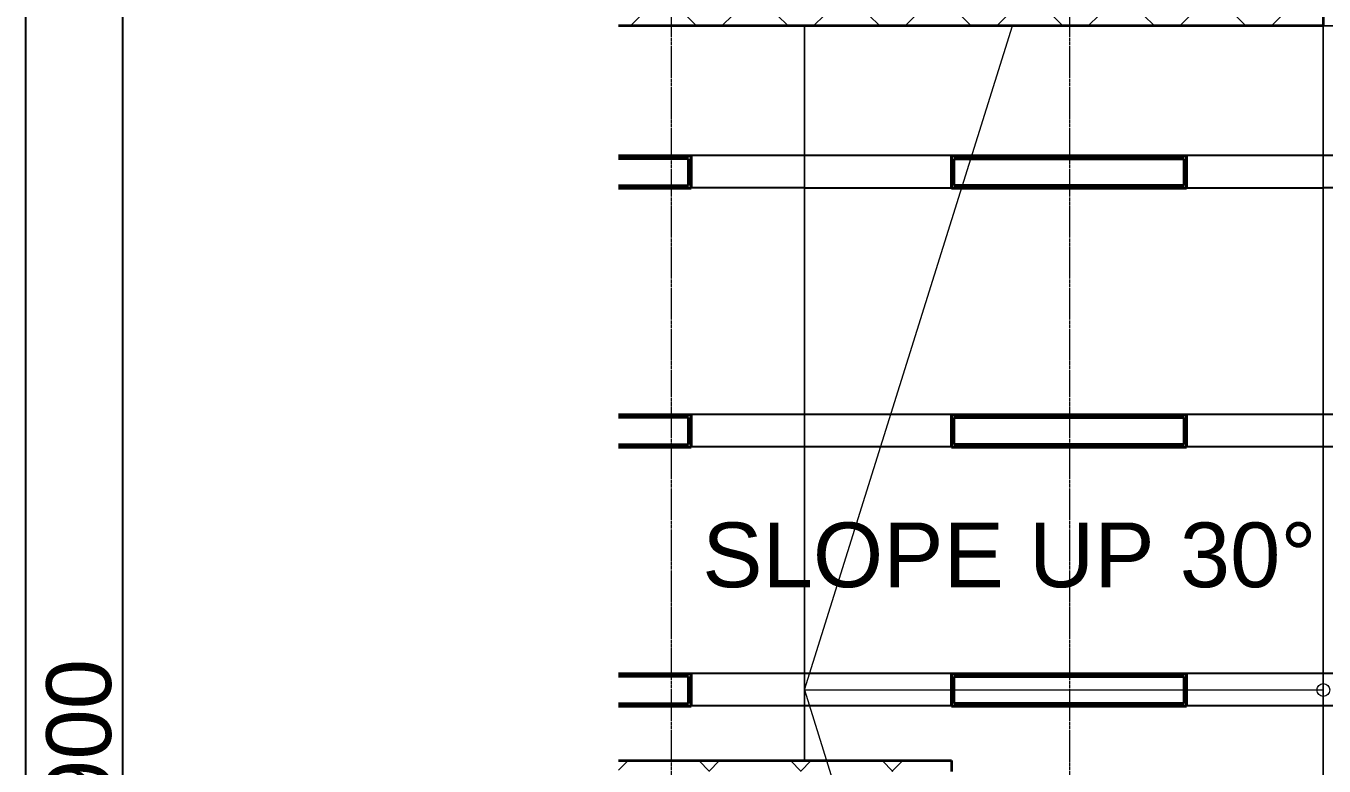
# Model space of a CAD drawing. Header units: millimetres. Extents: x -853432 to -773672, y -18171 to 22484.
# Drawn here: x -852118 to -846104, y -401 to 3029 of the extents above; entities that cross this region are included whole.
import ezdxf

# ---------------------------------------------------------------- set-up
doc = ezdxf.new("R2010")
doc.units = ezdxf.units.MM
doc.linetypes.add('DPA_Grid _ Level 100', pattern=[10, 5.5, -1.6, 1.3, -1.6])
for name, color, linetype, lineweight in [('A-ANNO-DIMS', 1, 'Continuous', 9), ('A-CLNG', 2, 'Continuous', 9), ('A-CLNG-PATT', 2, 'Continuous', 9), ('A-DETL-GENF', 2, 'Continuous', 35), ('A-WALL-FNSH', 2, 'Continuous', 35), ('A-WALL-PATT', 1, 'Continuous', 35), ('E-LITE-EQPM', 2, 'Continuous', 35), ('G-ANNO-TEXT', 3, 'Continuous', 9), ('S-GRID', 251, 'Continuous', 9)]:
    doc.layers.add(name, color=color, linetype=linetype, lineweight=lineweight)
doc.styles.add('Arial_2', font='arial.ttf', dxfattribs={"height": 300})
doc.dimstyles.new('DPA-DIM-3_0_C-C', dxfattribs={"dimscale": 304.8, "dimtxt": 306.07782, "dimasz": 0.492126, "dimexe": 0.656168, "dimexo": 0.0625, "dimgap": 0.164042, "dimtad": 1, "dimdec": 0, "dimzin": 0, "dimdsep": 46, "dimtxsty": 'Arial_2', "dimblk1": 'DOTBLANK', "dimblk2": 'DOTBLANK', "dimsah": 1, "dimcen": 0.09, "dimdle": 0.656168, "dimadec": 8, "dimazin": 0, "dimtfac": 1, "dimtdec": 4, "dimtix": 1, "dimtmove": 0, "dimatfit": 3, "dimfxl": 1.312336, "dimfxlon": 1, "dimtvp": 1, "dimtolj": 1, "dimtzin": 0, "dimarcsym": 2})
pattern_1 = [(270, (-848309.4, -1248.5), (-3600, -2e-13), [1200, 0]), (270, (-844709.4, -1248.5), (-3600, -2e-13), [1200, 0]), (180, (-844709.4, -2373.5), (-1e-13, 1200), [3600, 0]), (180, (-844709.4, -1323.5), (-1e-13, 1200), [3600, 0])]
pattern_2 = [(45, (0, 0), (-212.13203, 212.13203), []), (135, (0, 0), (-212.13203, -212.13203), [])]

# ---------------------------------------------------------------- blocks, each defined once
blk = doc.blocks.new('L1_1_FLUORESCENT W DISFUSSER - 1195L x 595W x 85H - 36W-17030651-4251-01 ENLARGED CONCOURSE LEVEL - REFLECTED CEILING PLAN - SHEET 2')
at = {"layer": 'E-LITE-EQPM'}
for p, q in [((-847829.6, -123.5), (-847829.6, 26.5)), ((-847829.6, 26.5), (-846741.1, 26.5)), ((-847829.6, 26.5), (-847829.6, -123.5)), ((-846741.1, 26.5), (-847829.6, 26.5)), ((-847818.6, -110.8), (-847818.6, 13.8)), ((-847818.6, 13.8), (-846752.1, 13.8)), ((-846752.1, 13.8), (-847818.6, 13.8)), ((-847818.6, 13.8), (-847818.6, -110.8)), ((-847818.6, 13.8), (-847818.6, -110.8)), ((-846752.1, 13.8), (-847818.6, 13.8)), ((-846752.1, 13.8), (-846752.1, -110.8)), ((-846752.1, -110.8), (-846752.1, 13.8)), ((-846752.1, -110.8), (-846752.1, 13.8)), ((-846741.1, 26.5), (-846741.1, -123.5)), ((-846741.1, -123.5), (-846741.1, 26.5)), ((-846752.1, -110.8), (-847818.6, -110.8)), ((-847818.6, -110.8), (-846752.1, -110.8)), ((-847818.6, -110.8), (-846752.1, -110.8)), ((-846741.1, -123.5), (-847829.6, -123.5)), ((-847829.6, -123.5), (-846741.1, -123.5))]:
    blk.add_line(p, q, dxfattribs=at)
blk = doc.blocks.new('L1_1_FLUORESCENT W DISFUSSER - 1195L x 595W x 85H - 36W-V245-4251-01 ENLARGED CONCOURSE LEVEL - REFLECTED CEILING PLAN - SHEET 2')
at = {"layer": 'E-LITE-EQPM'}
for p, q in [((291.5, 75), (628.5, 75)), ((628.5, 75), (291.5, 75)), ((615.8, 62.3), (291.5, 62.3)), ((615.8, -62.3), (615.8, 62.3)), ((628.5, 75), (628.5, -75)), ((628.5, -75), (628.5, 75)), ((291.5, -62.3), (615.8, -62.3)), ((628.5, -75), (291.5, -75)), ((291.5, -75), (628.5, -75))]:
    blk.add_line(p, q, dxfattribs=at)
blk = doc.blocks.new('_DotBlank')
at = {"color": 0, "linetype": 'ByBlock', "lineweight": -2}
blk.add_line((-0.5, 0), (-1, 0), dxfattribs=at)
blk.add_circle((0, 0), 0.5, dxfattribs=at)
blk = doc.blocks.new('*D2038')
at = {"layer": 'A-ANNO-DIMS', "color": 0, "lineweight": -2, "transparency": 16777216}
for p, q in [((-16616.3, 8615), (-16035.4, 8615)), ((-16235.4, -7750), (-16235.4, 8465)), ((-16616.3, -7900), (-16035.4, -7900))]:
    blk.add_line(p, q, dxfattribs=at)
at = {"layer": 'Defpoints', "color": 0, "transparency": 16777216}
for p in [(-16635.4, 8615), (-16235.4, 8615), (-16635.4, -7900)]:
    blk.add_point(p, dxfattribs=at)
at = {"layer": 'A-ANNO-DIMS', "color": 0, "lineweight": -2, "transparency": 16777216, "xscale": 150, "yscale": 150, "zscale": 150}
for p, rotation in [((-16235.4, 8615), 90), ((-16235.4, -7900), 270)]:
    blk.add_blockref('_DotBlank', p, dxfattribs=dict(at, rotation=rotation))
at = {"layer": 'A-ANNO-DIMS', "color": 0, "transparency": 16777216, "insert": (-16438.5, 357.5), "char_height": 300, "width": 1384.414, "attachment_point": 5, "rotation": 90, "style": 'Arial_2'}
blk.add_mtext('\\A1;16515', dxfattribs=at)
blk = doc.blocks.new('*D2040')
at = {"layer": 'A-ANNO-DIMS', "color": 0, "lineweight": -2, "transparency": 16777216}
for p, q in [((-16166.9, 0), (-15586, 0)), ((-15786, -7750), (-15786, -150)), ((-16166.9, -7900), (-15586, -7900))]:
    blk.add_line(p, q, dxfattribs=at)
at = {"layer": 'Defpoints', "color": 0, "transparency": 16777216}
for p in [(-16186, 0), (-15786, 0), (-16186, -7900)]:
    blk.add_point(p, dxfattribs=at)
at = {"layer": 'A-ANNO-DIMS', "color": 0, "lineweight": -2, "transparency": 16777216, "xscale": 150, "yscale": 150, "zscale": 150}
for p, rotation in [((-15786, 0), 90), ((-15786, -7900), 270)]:
    blk.add_blockref('_DotBlank', p, dxfattribs=dict(at, rotation=rotation))
at = {"layer": 'A-ANNO-DIMS', "color": 0, "transparency": 16777216, "insert": (-15989.1, -3950), "char_height": 300, "width": 1107.531, "attachment_point": 5, "rotation": 90, "style": 'Arial_2'}
blk.add_mtext('\\A1;7900', dxfattribs=at)
blk = doc.blocks.new('Arrow-Stair_Ramp-Direction _EWP-Down_ - Arrow Stair Line-18593282-4251-01 ENLARGED CONCOURSE LEVEL - REFLECTED CEILING PLAN - SHEET 2')
at = {"layer": 'A-DETL-GENF', "lineweight": 9}
for q in [(1134.9, 3827.5), (-304.8, 750), (1135.2, -2327.5)]:
    blk.add_line((2098.5, 750), q, dxfattribs=at)
blk.add_circle((-304.8, 750), 30, dxfattribs=at)
blk = doc.blocks.new('*U1099')
at = {"layer": 'A-CLNG'}
for p, q in [((-12628.3, -3955), (-12628.3, -550)), ((-12628.3, -550), (-12628.3, -3955)), ((-10225, -550), (-12628.3, -550)), ((-12628.3, -550), (-12628.3, -3955)), ((-12628.3, -3955), (-12628.3, -550)), ((-12628.3, -550), (-10225, -550)), ((-10225, -6705), (-10225, -550)), ((-10225, -550), (-10225, -6705)), ((-10225, -550), (-10225, -6705)), ((-9895.4, -550), (-10225, -550)), ((-10225, -550), (-9895.4, -550)), ((-10225, -6705), (-10225, -550))]:
    blk.add_line(p, q, dxfattribs=at)
at = {"layer": 'A-DETL-GENF', "rotation": 180}
blk.add_blockref('Arrow-Stair_Ramp-Direction _EWP-Down_ - Arrow Stair Line-18593282-4251-01 ENLARGED CONCOURSE LEVEL - REFLECTED CEILING PLAN - SHEET 2', (-10529.8, -2877.5), dxfattribs=at)
blk = doc.blocks.new('*U2031')
at = {"layer": 'S-GRID', "linetype": 'DPA_Grid _ Level 100'}
for p, q in [((-13245, -21399.8), (-13245, 16631.7)), ((-11400, -21399.8), (-11400, 16631.7))]:
    blk.add_line(p, q, dxfattribs=at)
at = {"layer": 'A-ANNO-DIMS'}
for base, p1, p2, override, picture, middle in [((-16235.4, 8615), (-16635.4, -7900), (-16635.4, 8615), {"dimpost": '<>', "dimfxl": 16515.002991}, '*D2038', (-16438.5, 357.5)), ((-15786, 0), (-16186, -7900), (-16186, 0), {"dimpost": '<>', "dimfxl": 7900.002995}, '*D2040', (-15989.1, -3950))]:
    dim = blk.add_linear_dim(base=base, p1=p1, p2=p2, angle=90, dimstyle='DPA-DIM-3_0_C-C', override=override, dxfattribs=at)
    dim.commit()
    dim.dimension.update_dxf_attribs({"geometry": picture, "text_midpoint": middle})

msp = doc.modelspace()

# ---------------------------------------------------------------- hatches: boundary and pattern name
at = {"layer": 'A-CLNG-PATT', "lineweight": 25}
h = msp.add_hatch(dxfattribs=at)
h.set_pattern_fill('FP_5', color=256, style=0, pattern_type=2)
h.set_pattern_definition(pattern_1)
h.paths.add_polyline_path([(-849372.5, -3125.9), (-848510.7, -3125.9), (-848510.7, -426), (-849372.5, -426), (-849372.5, -1562.6)])
h.paths.add_polyline_path([(-849372.5, -376), (-848510.7, -376), (-848510.7, 3029), (-849372.5, 3029), (-849372.5, 1094.9)])
h = msp.add_hatch(dxfattribs=at)
h.set_pattern_fill('FP_6', color=256, style=0, pattern_type=2)
h.set_pattern_definition([(270, (-764391.5, -48.5), (-3117.69, -2e-13), [1200, 0]), (270, (-761273.8, -48.5), (-3117.69, -2e-13), [1200, 0]), (180, (-761273.8, -1173.5), (1e-13, 1200), [3117.69, 0]), (180, (-761273.8, -123.5), (1e-13, 1200), [3117.69, 0])])
h.paths.add_polyline_path([(-846107.4, -3125.9), (-846107.4, 3029), (-848510.7, 3029), (-848510.7, -376), (-847830.5, -376), (-847830.5, -426), (-848510.7, -426), (-848510.7, -3125.9)])
h = msp.add_hatch(dxfattribs=at)
h.set_pattern_fill('FP_5', color=256, style=0, pattern_type=2)
h.set_pattern_definition(pattern_1)
h.paths.add_polyline_path([(-846107.4, -3125.9), (-845777.8, -3125.9), (-845777.8, 3029), (-846107.4, 3029), (-846107.4, -1562.6)])
at = {"layer": 'A-WALL-PATT', "lineweight": 9}
h = msp.add_hatch(dxfattribs=at)
h.set_pattern_fill('FP_4', color=256, style=0, pattern_type=2)
h.set_pattern_definition(pattern_2)
h.paths.add_polyline_path([(-846107.4, 3029), (-846107.4, 3079), (-846144.9, 3079), (-846144.9, 3054), (-846169.9, 3054), (-846169.9, 3079), (-849372.5, 3079), (-849372.5, 3029), (-847166.3, 3029)])
h = msp.add_hatch(dxfattribs=at)
h.set_pattern_fill('FP_4', color=256, style=0, pattern_type=2)
h.set_pattern_definition(pattern_2)
h.paths.add_polyline_path([(-847830.5, -426), (-847830.5, -376), (-849372.5, -376), (-849372.5, -426)])

# ---------------------------------------------------------------- linework, layer by layer
at = {"layer": 'A-WALL-FNSH', "color": 250}
for p, q in [((-846107.4, 3079), (-846107.4, 3029)), ((-846107.4, 3029), (-849372.5, 3029)), ((-849372.5, -376), (-847830.5, -376)), ((-847830.5, -376), (-847830.5, -426))]:
    msp.add_line(p, q, dxfattribs=at)

# ---------------------------------------------------------------- block references
for name in ['*U2031', '*U1099']:
    msp.add_blockref(name, (-835882.4, 3579))
at = {"layer": 'E-LITE-EQPM'}
for name, p in [('L1_1_FLUORESCENT W DISFUSSER - 1195L x 595W x 85H - 36W-V245-4251-01 ENLARGED CONCOURSE LEVEL - REFLECTED CEILING PLAN - SHEET 2', (-849664, 2351.5)), ('L1_1_FLUORESCENT W DISFUSSER - 1195L x 595W x 85H - 36W-17030651-4251-01 ENLARGED CONCOURSE LEVEL - REFLECTED CEILING PLAN - SHEET 2', (0, 2400)), ('L1_1_FLUORESCENT W DISFUSSER - 1195L x 595W x 85H - 36W-V245-4251-01 ENLARGED CONCOURSE LEVEL - REFLECTED CEILING PLAN - SHEET 2', (-849664, 1151.5)), ('L1_1_FLUORESCENT W DISFUSSER - 1195L x 595W x 85H - 36W-17030651-4251-01 ENLARGED CONCOURSE LEVEL - REFLECTED CEILING PLAN - SHEET 2', (0, 1200)), ('L1_1_FLUORESCENT W DISFUSSER - 1195L x 595W x 85H - 36W-V245-4251-01 ENLARGED CONCOURSE LEVEL - REFLECTED CEILING PLAN - SHEET 2', (-849664, -48.5)), ('L1_1_FLUORESCENT W DISFUSSER - 1195L x 595W x 85H - 36W-17030651-4251-01 ENLARGED CONCOURSE LEVEL - REFLECTED CEILING PLAN - SHEET 2', (0, 0))]:
    msp.add_blockref(name, p, dxfattribs=at)

# ---------------------------------------------------------------- texts
at = {"layer": 'G-ANNO-TEXT', "color": 7, "insert": (-848984.8, 727.7), "char_height": 300, "width": 3511.391, "attachment_point": 1, "style": 'Arial_2'}
msp.add_mtext('SLOPE UP 30°', dxfattribs=at)

doc.saveas('drawing.dxf')
